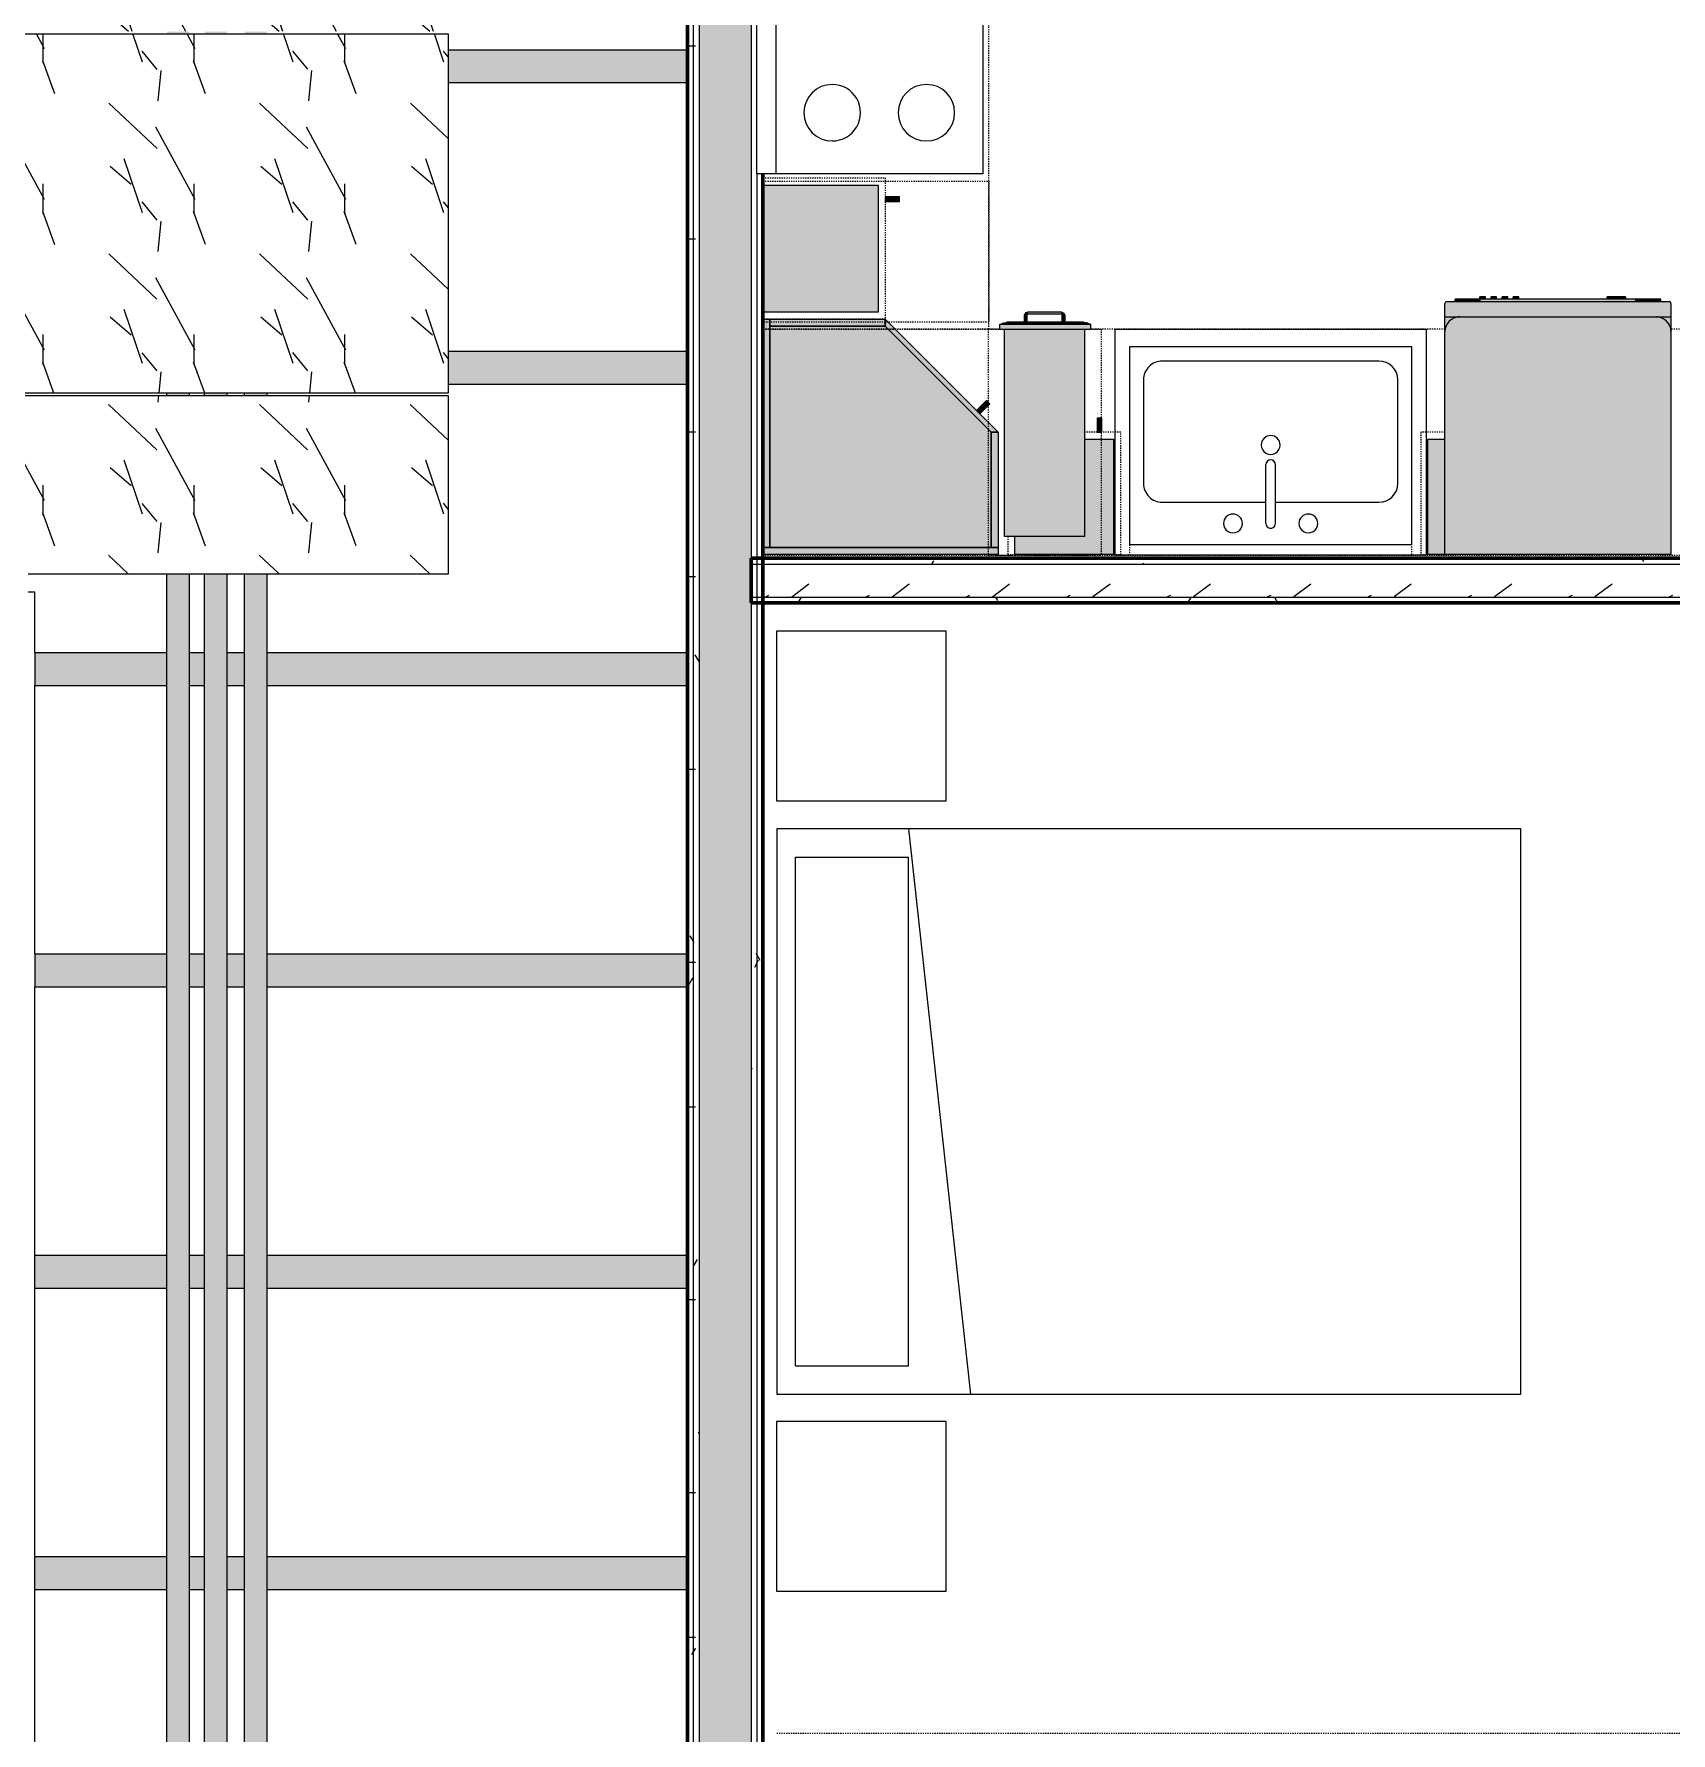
# Model space of a CAD drawing. Header units: inches. Extents: x -4169 to -1846, y 9706 to 12377.
# Drawn here: x -3479.3 to -3305.5, y 10526.8 to 10707.2 of the extents above; entities that cross this region are included whole.
import ezdxf

# ---------------------------------------------------------------- set-up
doc = ezdxf.new("R2010")
doc.units = ezdxf.units.IN
doc.header["$MEASUREMENT"] = 0
doc.linetypes.add('Dash', pattern=[0.25, 0.125, -0.125])
for name, color, linetype, lineweight in [('0-1', 7, 'Continuous', 5), ('0-2', 7, 'Continuous', 18), ('A-CLNG', 13, 'Continuous', 18), ('A-CLNG-PATT-1', 35, 'Continuous', 18), ('A-FLOR-2', 7, 'Continuous', 18), ('A-WALL', 113, 'Continuous', 18), ('A-WALL-3', 50, 'Continuous', 60), ('A-WALL-4', 7, 'Continuous', 18), ('A-WALL-PATT-1', 250, 'Continuous', 9), ('A-WALL-PATT-2', 253, 'Continuous', 9), ('A-WALL-PATT-4', 111, 'Continuous', 9), ('I-FURN-1', 250, 'Continuous', 9), ('I-FURN-HDLN-1', 250, 'Dash', 9), ('I-WALL-3', 2, 'Continuous', 60), ('P-PIPE', 3, 'Continuous', 9), ('P-PIPE-1', 3, 'Continuous', 5), ('P-SANR-FIXT-2', 250, 'Continuous', 9), ('Q-CASE', 31, 'Continuous', 9), ('Q-CASE-1', 9, 'Continuous', 9), ('Q-CASE-3', 250, 'Continuous', 9), ('Q-CASE-4', 250, 'Dash', 9), ('Q-CASE-HDLN-1', 250, 'Dash', 9), ('Q-CASE-HDLN-2', 31, 'Continuous', 9), ('Q-SPCQ-1', 250, 'Continuous', 9), ('Q-SPCQ-2', 55, 'Continuous', 9), ('S-BEAM', 12, 'Continuous', 9)]:
    doc.layers.add(name, color=color, linetype=linetype, lineweight=lineweight)
pattern_1 = [(0, (0, 0), (20.48, 5.12), [0.845, -14.515, 0.845, -14.515, -81.92]), (0, (0, 0), (20.48, 5.12), [-30.72, 0.845, -29.875, 0.845, -14.515, -35.84]), (0, (0, 0), (20.48, 5.12), [-76.8, 0.845, -9.395, 0.845, -24.755]), (120, (7.68, 2.56), (-14.67405, 15.1762003), [0.845, -14.515, 0.845, -14.515, -81.92]), (120, (7.68, 2.56), (-14.67405, 15.1762003), [-30.72, 0.845, -29.875, 0.845, -14.515, -35.84]), (120, (7.68, 2.56), (-14.67405, 15.1762003), [-76.8, 0.845, -9.395, 0.845, -24.755]), (240, (10.24, 12.8), (-5.80595, -20.2962003), [0.845, -14.515, 0.845, -14.515, -81.92]), (240, (10.24, 12.8), (-5.80595, -20.2962003), [-30.72, 0.845, -29.875, 0.845, -14.515, -35.84]), (240, (10.24, 12.8), (-5.80595, -20.2962003), [-76.8, 0.845, -9.395, 0.845, -24.755])]

# ---------------------------------------------------------------- blocks, each defined once
blk = doc.blocks.new('Range - 24_ x 30_-2322588-ENLARGED RCP - 2ND FLOOR PLAN')
at = {"layer": 'Q-SPCQ-1'}
for p, q in [((0, 0), (30, 0)), ((0, -24), (0, 0)), ((30, 0), (30, -24)), ((0, -22), (30, -22)), ((30, -24), (0, -24))]:
    blk.add_line(p, q, dxfattribs=at)
for centre, radius, start, end in [((6.5, -6), 3.5, 360, 180), ((23.5, -6), 3, 0, 180), ((6.5, -6), 3.5, 180, 0), ((23.5, -6), 3, 180, 0), ((6.5, -16), 4.5, 0, 180), ((23.5, -16), 3, 360, 180), ((6.5, -16), 4.5, 180, 0), ((23.5, -16), 3, 180, 0)]:
    blk.add_arc(centre, radius, start, end, dxfattribs=at)
blk = doc.blocks.new('OD_CW_Countertop - OD_CW_Countertop-2380623-ENLARGED RCP - 2ND FLOOR PLAN')
at = {"layer": 'Q-CASE-HDLN-1'}
for p, q in [((113.84, 24), (0.74, 24)), ((0.74, 24), (0.74, 22)), ((0.74, 0), (17.41, 0)), ((41.41, 0), (79.03, 0)), ((88.66, 0), (113.84, 0))]:
    blk.add_line(p, q, dxfattribs=at)
blk = doc.blocks.new('Sink Kitchen-Single - 30_ x 21_-366345-ENLARGED RCP - 2ND FLOOR PLAN')
at = {"layer": 'P-SANR-FIXT-2'}
for p, q in [((15.62, 10.59), (-14.38, 10.59)), ((-14.38, 10.59), (-14.38, -10.41)), ((15.62, -10.41), (15.62, 10.59)), ((0.12, 8.34), (0.12, 2.09)), ((1.12, 8.34), (1.12, 2.09)), ((0.12, 6.09), (-10.88, 6.09)), ((12.12, 6.09), (1.12, 6.09)), ((-12.88, 4.09), (-12.88, -6.91)), ((14.12, -6.91), (14.12, 4.09)), ((-10.88, -8.91), (12.12, -8.91)), ((-14.38, -10.41), (15.62, -10.41))]:
    blk.add_line(p, q, dxfattribs=at)
for centre, radius, start, end in [((-3.38, 8.34), 1, 360, 180), ((4.62, 8.34), 1, 360, 180), ((-3.38, 8.34), 1, 180, 0), ((0.62, 8.34), 0.5, 360, 180), ((4.62, 8.34), 1, 180, 360), ((-10.88, 4.09), 2, 90, 180), ((12.12, 4.09), 2, 360, 90), ((0.62, 2.09), 0.5, 180, 0), ((0.62, 0), 1, 360, 180), ((0.62, 0), 1, 180, 0), ((-10.88, -6.91), 2, 180, 270), ((12.12, -6.91), 2, 270, 0)]:
    blk.add_arc(centre, radius, start, end, dxfattribs=at)
blk = doc.blocks.new('Dishwasher_15404 - 34_ counter-547918-ENLARGED RCP - 2ND FLOOR PLAN')
at = {"layer": 'Q-SPCQ-2'}
for points in [[(0, 0), (23.68, 0), (24.08, 0.05), (24.46, 0.21), (24.83, 0.52), (25.04, 0.79), (25.2, 1.17), (25.25, 1.57), (25.25, 22.43), (25.17, 22.9), (24.98, 23.29), (24.74, 23.58), (24.46, 23.79), (24.08, 23.95), (23.68, 24), (0, 24), (0, 6.54)], [(25.25, 0), (26.73, 0.01), (26.82, 0.06), (26.87, 0.2), (26.85, 23.86), (26.82, 23.94), (26.68, 24), (25.25, 24), (25.25, 0.42)], [(27.12, 21.39), (27.12, 22.91), (26.87, 22.91), (26.87, 21.39)], [(26.87, 20.19), (27.12, 20.19), (27.12, 21.39), (26.87, 21.39), (26.87, 20.22)], [(27.12, 3.81), (27.12, 20.19), (26.87, 20.19), (26.87, 3.81)], [(27.12, 19.69), (27.37, 19.69), (27.37, 20.28), (27.12, 20.28), (27.12, 20.19)], [(27.37, 18.51), (27.37, 19.1), (27.12, 19.1), (27.12, 18.51)], [(27.37, 17.33), (27.37, 17.92), (27.12, 17.92), (27.12, 17.33)], [(27.37, 16.15), (27.37, 16.74), (27.12, 16.74), (27.12, 16.15)], [(27.37, 5.81), (27.37, 6.79), (27.12, 6.79), (27.12, 5.81)], [(27.37, 4.82), (27.37, 5.81), (27.12, 5.81), (27.12, 4.82)], [(26.87, 2.61), (27.12, 2.61), (27.12, 3.81), (26.87, 3.81), (26.87, 2.63)], [(27.12, 1.09), (27.12, 2.61), (26.87, 2.61), (26.87, 1.09)]]:
    blk.add_hatch(color=256, dxfattribs=at).paths.add_polyline_path(points, flags=0)
h = blk.add_hatch(color=256, dxfattribs=at)
h.paths.add_polyline_path([(24.74, 0), (25.25, 0), (25.25, 1.57), (25.2, 1.17), (24.96, 0.67), (24.74, 0.42), (24.46, 0.21), (24.08, 0.05), (23.68, 0), (24.57, 0)], flags=0)
h.paths.add_polyline_path([(25.25, 22.43), (25.25, 24), (23.68, 24), (24.08, 23.95), (24.46, 23.79), (24.83, 23.48), (25.04, 23.21), (25.22, 22.75)], flags=0)
h = blk.add_hatch(color=256, dxfattribs=at)
h.paths.add_polyline_path([(25.07, 0.85), (25.12, 0.95), (25.08, 0.9)], flags=0)
h.paths.add_polyline_path([(25.2, 1.2), (25.22, 1.25), (25.2, 1.23)], flags=0)
h.paths.add_polyline_path([(25, 23.26), (24.96, 23.33), (24.98, 23.29)], flags=0)
at = {"layer": 'Q-SPCQ-1'}
for p, q in [((0, 24), (23.68, 24)), ((0, 0), (0, 24)), ((23.68, 24), (25.25, 24)), ((25.25, 24), (26.68, 24)), ((25.25, 24), (25.25, 22.43)), ((26.87, 23.8), (26.87, 0.2)), ((25.25, 22.43), (25.25, 1.57)), ((26.87, 22.91), (27.12, 22.91)), ((27.12, 21.39), (27.12, 22.91)), ((27.12, 20.19), (27.12, 21.39)), ((27.12, 20.28), (27.37, 20.28)), ((27.12, 3.81), (27.12, 20.19)), ((27.37, 19.69), (27.37, 20.28)), ((27.12, 19.69), (27.37, 19.69)), ((27.12, 19.1), (27.37, 19.1)), ((27.12, 18.51), (27.37, 18.51)), ((27.37, 18.51), (27.37, 19.1)), ((27.12, 17.92), (27.37, 17.92)), ((27.12, 17.33), (27.37, 17.33)), ((27.12, 16.74), (27.37, 16.74)), ((27.37, 17.33), (27.37, 17.92)), ((27.37, 16.15), (27.37, 16.74)), ((27.12, 16.15), (27.37, 16.15)), ((27.12, 6.79), (27.37, 6.79)), ((27.37, 5.81), (27.37, 6.79)), ((27.37, 4.82), (27.37, 5.81)), ((27.37, 4.82), (27.12, 4.82)), ((27.12, 2.61), (27.12, 3.81)), ((27.12, 1.09), (27.12, 2.61)), ((23.68, 0), (0, 0)), ((25.25, 1.57), (25.25, 0)), ((26.87, 1.09), (27.12, 1.09)), ((25.25, 0), (23.68, 0)), ((26.68, 0), (25.25, 0))]:
    blk.add_line(p, q, dxfattribs=at)
for centre, radius, start, end in [((23.68, 22.43), 1.57, 360, 90), ((23.68, 22.43), 1.57, 32.077, 42.3359), ((26.68, 23.8), 0.197, 360, 90), ((23.68, 22.43), 1.57, 17.8182, 27.5266), ((23.68, 22.43), 1.57, 360, 13.6425), ((23.68, 1.57), 1.57, 270, 360), ((23.68, 1.57), 1.57, 317.6641, 327.923), ((23.68, 1.57), 1.57, 332.4734, 342.1818), ((23.68, 1.57), 1.57, 346.3575, 360), ((26.68, 0.2), 0.197, 270, 360), ((26.68, 0.2), 0.197, 285, 345)]:
    blk.add_arc(centre, radius, start, end, dxfattribs=at)
blk = doc.blocks.new('OD_CW_Countertop - OD_CW_Countertop-2380624-ENLARGED RCP - 2ND FLOOR PLAN')
at = {"layer": 'Q-CASE-HDLN-1'}
for p, q in [((0.74, 24), (0.74, 0)), ((0.74, 0), (130.71, 0))]:
    blk.add_line(p, q, dxfattribs=at)
blk = doc.blocks.new('Bed-Standard - Queen 60_ x 79_-1242961-ENLARGED RCP - 2ND FLOOR PLAN')
at = {"layer": 'I-FURN-1'}
for p, q in [((40.69, 37.7), (-19.31, 37.7)), ((-19.31, 37.7), (-19.31, -41.3)), ((40.69, -41.3), (40.69, 37.7)), ((-16.31, 35.7), (-16.31, 23.7)), ((-16.31, 35.7), (37.69, 35.7)), ((37.69, 35.7), (37.69, 23.7)), ((40.69, 23.7), (-19.31, 17.13)), ((-16.31, 23.7), (37.69, 23.7)), ((-19.31, -41.3), (40.69, -41.3))]:
    blk.add_line(p, q, dxfattribs=at)
at = {"layer": 'I-FURN-HDLN-1'}
for p, q in [((-55.31, 37.7), (-55.31, -77.3)), ((64.69, -77.3), (64.69, 37.7)), ((-55.31, -77.3), (64.69, -77.3))]:
    blk.add_line(p, q, dxfattribs=at)
blk = doc.blocks.new('Table-Night Stand - 18_ x 18_ x 24_-1352623-ENLARGED RCP - 2ND FLOOR PLAN')
at = {"layer": 'I-FURN-1'}
for p, q in [((18.15, 18), (0.15, 18)), ((0.15, 18), (0.15, 0)), ((18.15, 0), (18.15, 18)), ((0.15, 0), (18.15, 0))]:
    blk.add_line(p, q, dxfattribs=at)
blk = doc.blocks.new('Base Cabinet-Single Door - 15_-2378245-ENLARGED RCP - 2ND FLOOR PLAN')
at = {"layer": 'Q-CASE-4'}
for p, q in [((-6.76, -24), (-6.76, 0)), ((-6.76, 0), (8.24, 0)), ((8.24, 0), (8.24, -24)), ((8.24, -24), (-6.76, -24))]:
    blk.add_line(p, q, dxfattribs=at)
blk = doc.blocks.new('Base_Unit_4_drawer_12137 - 12_-V43-ENLARGED RCP - 2ND FLOOR PLAN')
at = {"layer": 'Q-CASE'}
for points in [[(-3.51, -24), (4.99, -24), (4.99, -2), (-3.51, -2), (-3.51, -23.59)], [(4.99, -24.54), (5.49, -24.54), (5.49, -24), (-4.14, -24), (-4.14, -24.54), (3.05, -24.54)], [(4.99, -24.59), (5.27, -24.59), (5.35, -24.54), (-4.03, -24.56), (-3.92, -24.59), (3.05, -24.59)], [(-3.66, -24.67), (5.11, -24.67), (5.27, -24.59), (-3.92, -24.59), (-3.76, -24.67)], [(4.74, -24.75), (4.92, -24.68), (4.74, -24.67), (-3.51, -24.69), (-3.31, -24.75), (3.05, -24.75)], [(-1.26, -25.5), (-1.14, -25.5), (-1.17, -24.75), (-1.38, -24.75), (-1.37, -25.5), (-1.29, -25.5)], [(2.7, -25.5), (2.86, -25.5), (2.85, -24.75), (2.62, -24.75), (2.63, -25.5), (2.68, -25.5)], [(-1.01, -25.84), (-1.03, -25.64), (-1.2, -25.5), (-1.35, -25.5), (-1.31, -25.69), (-1.28, -25.77), (-1.12, -25.83)], [(-1.01, -25.87), (2.49, -25.86), (2.49, -25.62), (-1.01, -25.64), (-1.01, -25.87)], [(2.49, -25.84), (2.64, -25.81), (2.76, -25.75), (2.82, -25.61), (2.8, -25.5), (2.65, -25.5), (2.49, -25.69), (2.49, -25.81)], [(2.49, -25.64), (2.6, -25.55), (2.62, -25.51), (2.5, -25.63)]]:
    blk.add_hatch(color=256, dxfattribs=at).paths.add_polyline_path(points, flags=0)
at = {"layer": 'Q-CASE-HDLN-1'}
for p, q in [((6.74, 0), (-5.26, 0)), ((-5.26, -24), (-5.26, 0)), ((6.74, -24), (6.74, 0)), ((6.74, -24), (-5.26, -24))]:
    blk.add_line(p, q, dxfattribs=at)
at = {"layer": 'Q-CASE-HDLN-2'}
for p, q in [((-3.51, -24), (-3.51, -2)), ((-3.51, -2), (4.99, -2)), ((4.99, -2), (4.99, -24)), ((5.49, -24), (-4.14, -24)), ((-4.14, -24.54), (-4.14, -24)), ((5.49, -24.54), (-4.14, -24.54)), ((-3.92, -24.59), (5.27, -24.59)), ((5.04, -24.67), (-3.69, -24.67)), ((-3.39, -24.75), (4.74, -24.75)), ((-1.39, -25.5), (-1.39, -24.75)), ((-1.39, -25.5), (-1.39, -24.75)), ((-1.39, -25.5), (-1.39, -24.75)), ((-1.39, -25.5), (-1.39, -24.75)), ((-1.14, -24.75), (-1.14, -25.5)), ((-1.14, -24.75), (-1.14, -25.5)), ((-1.14, -24.75), (-1.14, -25.5)), ((-1.14, -24.75), (-1.14, -25.5)), ((2.61, -25.5), (2.61, -24.75)), ((2.61, -25.5), (2.61, -24.75)), ((2.61, -25.5), (2.61, -24.75)), ((2.61, -25.5), (2.61, -24.75)), ((2.86, -24.75), (2.86, -25.5)), ((2.86, -24.75), (2.86, -25.5)), ((2.86, -24.75), (2.86, -25.5)), ((2.86, -24.75), (2.86, -25.5)), ((5.49, -24), (5.49, -24.54)), ((-1.31, -25.72), (-1.39, -25.5)), ((-1.31, -25.72), (-1.39, -25.5)), ((-1.31, -25.72), (-1.39, -25.5)), ((-1.14, -25.5), (-1.12, -25.54)), ((-1.14, -25.5), (-1.12, -25.54)), ((-1.14, -25.5), (-1.12, -25.54)), ((-1.01, -25.87), (-1.1, -25.83)), ((-1.01, -25.87), (-1.1, -25.83)), ((-1.01, -25.87), (-1.1, -25.83)), ((-1.01, -25.62), (2.49, -25.62)), ((2.49, -25.87), (-1.01, -25.87)), ((2.49, -25.62), (2.52, -25.6)), ((2.49, -25.62), (2.52, -25.6)), ((2.49, -25.62), (2.52, -25.6)), ((2.71, -25.8), (2.49, -25.87)), ((2.71, -25.8), (2.49, -25.87)), ((2.71, -25.8), (2.49, -25.87)), ((2.86, -25.5), (2.82, -25.59)), ((2.86, -25.5), (2.82, -25.59)), ((2.86, -25.5), (2.82, -25.59))]:
    blk.add_line(p, q, dxfattribs=at)
at = {"layer": 'Q-CASE-HDLN-2', "flags": 128}
for points in [[(-1.01, -25.87), (-1.31, -25.72), (-1.39, -25.5)], [(-1.14, -25.5), (-1.08, -25.61), (-1.01, -25.62)], [(2.86, -25.5), (2.71, -25.8), (2.49, -25.87)], [(2.49, -25.62), (2.59, -25.57), (2.61, -25.5)]]:
    blk.add_lwpolyline(points, dxfattribs=at)
at = {"layer": 'Q-CASE-HDLN-2'}
for points in [[(-4.14, -24.54), (-4.1, -24.54), (-4.03, -24.55), (-3.95, -24.58), (-3.92, -24.59)], [(-3.92, -24.59), (-3.9, -24.61), (-3.84, -24.64), (-3.76, -24.67), (-3.69, -24.67), (-3.66, -24.67)], [(-3.66, -24.67), (-3.69, -24.67), (-3.73, -24.67), (-3.76, -24.67)], [(-3.76, -24.67), (-3.73, -24.67), (-3.69, -24.67), (-3.66, -24.67)], [(-3.66, -24.67), (-3.69, -24.67), (-3.73, -24.67), (-3.76, -24.67)], [(-3.76, -24.67), (-3.73, -24.67), (-3.69, -24.67), (-3.66, -24.67)], [(-3.66, -24.67), (-3.69, -24.67), (-3.73, -24.67), (-3.76, -24.67)], [(-3.57, -24.68), (-3.53, -24.68), (-3.47, -24.7), (-3.41, -24.73), (-3.39, -24.75)], [(4.92, -24.68), (4.88, -24.68), (4.82, -24.7), (4.76, -24.73), (4.74, -24.75)], [(5.27, -24.59), (5.25, -24.61), (5.19, -24.64), (5.11, -24.67), (5.05, -24.67), (5.01, -24.67)], [(5.11, -24.67), (5.08, -24.67), (5.04, -24.67), (5.01, -24.67)], [(5.11, -24.67), (5.08, -24.67), (5.05, -24.67), (5.01, -24.67)], [(5.11, -24.67), (5.08, -24.67), (5.04, -24.67), (5.01, -24.67)], [(5.11, -24.67), (5.08, -24.67), (5.05, -24.67), (5.01, -24.67)], [(5.11, -24.67), (5.08, -24.67), (5.04, -24.67), (5.01, -24.67)], [(5.49, -24.54), (5.45, -24.54), (5.38, -24.55), (5.31, -24.58), (5.27, -24.59)]]:
    blk.add_open_spline(points, degree=3, dxfattribs=at)
blk = doc.blocks.new('Vanity Cabinet-Double Door - 33_-2164608-ENLARGED RCP - 2ND FLOOR PLAN')
at = {"layer": 'Q-CASE-3'}
for p, q in [((-15.76, -24), (-15.76, 0)), ((-15.76, 0), (17.24, 0)), ((17.24, 0), (17.24, -24)), ((17.24, -24), (-15.76, -24))]:
    blk.add_line(p, q, dxfattribs=at)
blk = doc.blocks.new('308 - 308-2379196-ENLARGED RCP - 2ND FLOOR PLAN')
at = {"layer": 'Q-CASE'}
blk.add_hatch(color=256, dxfattribs=at).paths.add_polyline_path([(0, -25.19), (0, -24.44), (-11.25, -13.19), (-12, -13.19), (-0.75, -24.44)], flags=0)
at = {"layer": 'Q-CASE-1'}
for points in [[(12.25, -0.94), (13, -0.94), (13, -0.19), (-12, -0.19), (-12, -0.94), (0, -0.94)], [(-11.25, -13.19), (-11.25, -0.94), (-12, -0.94), (-12, -13.19)], [(12.25, -24.44), (12.25, -0.94), (-11.25, -0.94), (-11.25, -13.19), (0, -24.44)], [(13, -25.19), (13, -0.94), (12.25, -0.94), (12.25, -25.19)], [(-10.76, -16.55), (-9.7, -15.49), (-10.05, -15.14), (-11.11, -16.2)], [(12.25, -25.19), (12.25, -24.44), (0, -24.44), (0, -25.19), (0.75, -25.19)]]:
    blk.add_hatch(color=256, dxfattribs=at).paths.add_polyline_path(points, flags=0)
at = {"layer": 'Q-CASE'}
for p, q in [((0, -25.19), (-12, -13.19)), ((-12, -13.19), (-11.25, -13.19)), ((-11.25, -13.19), (0, -24.44)), ((0, -24.44), (0, -25.19))]:
    blk.add_line(p, q, dxfattribs=at)
at = {"layer": 'Q-CASE-3'}
for p, q in [((-12, -0.94), (-12, -0.19)), ((-12, -0.19), (13, -0.19)), ((-12, -13.19), (-12, -0.94)), ((-12, -0.94), (-11.25, -0.94)), ((13, -0.94), (-12, -0.94)), ((-11.25, -13.19), (-11.25, -0.94)), ((-11.25, -0.94), (12.25, -0.94)), ((-11.25, -0.94), (-11.25, -13.19)), ((12.25, -0.94), (12.25, -24.44)), ((12.25, -25.19), (12.25, -0.94)), ((12.25, -0.94), (13, -0.94)), ((-11.25, -13.19), (-12, -13.19)), ((0, -24.44), (-11.25, -13.19)), ((-10.05, -15.14), (-11.11, -16.2)), ((-11.11, -16.2), (-10.76, -16.55)), ((-10.76, -16.55), (-9.7, -15.49)), ((12.25, -24.44), (0, -24.44)), ((0, -25.19), (0, -24.44)), ((0, -24.44), (12.25, -24.44)), ((12.25, -25.19), (0, -25.19)), ((12.25, -24.44), (12.25, -25.19)), ((13, -25.19), (12.25, -25.19))]:
    blk.add_line(p, q, dxfattribs=at)
blk = doc.blocks.new('300 Series Wall Hung Cabinet_302 - 18_ X 30_-2351528-ENLARGED RCP - 2ND FLOOR PLAN')
at = {"layer": 'Q-CASE-4'}
for p, q in [((15, -0.1875), (-15, -0.1875)), ((-15, -0.1875), (-15, -1.25)), ((15, -1.25), (15, -0.1875))]:
    blk.add_line(p, q, dxfattribs=at)
blk = doc.blocks.new('300 Series Wall Hung Cabinet_301 - 21_-V45-ENLARGED RCP - 2ND FLOOR PLAN')
at = {"layer": 'Q-CASE-1'}
blk.add_hatch(color=256, dxfattribs=at).paths.add_polyline_path([(7.92, -12.44), (9.75, -12.44), (9.75, -0.19), (7.92, -0.19), (7.92, -11.15)], flags=0)
at = {"layer": 'Q-CASE-3'}
for p, q in [((7.92, -0.19), (9.75, -0.19)), ((9.75, -0.19), (9.75, -12.44)), ((9.75, -12.44), (7.92, -12.44))]:
    blk.add_line(p, q, dxfattribs=at)
at = {"layer": 'Q-CASE-4'}
for p, q in [((10.5, -0.19), (7.92, -0.19)), ((10.5, -13.19), (10.5, -0.19)), ((7.92, -13.19), (10.5, -13.19))]:
    blk.add_line(p, q, dxfattribs=at)
blk = doc.blocks.new('300 Series Wall Hung Cabinet_301 - 12_-V47-ENLARGED RCP - 2ND FLOOR PLAN')
at = {"layer": 'Q-CASE-1'}
for points in [[(-4.05, -12.44), (-2.18, -12.44), (-2.18, -2.12), (5.25, -2.12), (5.25, -0.19), (-5.25, -0.19), (-5.25, -12.44)], [(-3.51, -14.69), (-3.51, -13.19), (-4, -13.19), (-4, -14.69)]]:
    blk.add_hatch(color=256, dxfattribs=at).paths.add_polyline_path(points, flags=0)
at = {"layer": 'Q-CASE-3'}
for p, q in [((-5.25, -12.44), (-5.25, -0.19)), ((-5.25, -0.19), (5.25, -0.19)), ((5.25, -0.19), (5.25, -2.12)), ((-2.18, -12.44), (-5.25, -12.44)), ((-3.51, -13.19), (-4, -13.19)), ((-4, -13.19), (-4, -14.69)), ((-3.51, -14.69), (-3.51, -13.19)), ((-4, -14.69), (-3.51, -14.69))]:
    blk.add_line(p, q, dxfattribs=at)
at = {"layer": 'Q-CASE-4'}
for p, q in [((6, -0.19), (-6, -0.19)), ((-6, -0.19), (-6, -13.19)), ((6, -2.12), (6, -0.19)), ((-6, -13.19), (-2.18, -13.19))]:
    blk.add_line(p, q, dxfattribs=at)
blk = doc.blocks.new('300 Series Wall Hung Cabinet_301 - 15_-2215564-ENLARGED RCP - 2ND FLOOR PLAN')
at = {"layer": 'Q-CASE-1'}
for points in [[(-5.01, 13.19), (-5.01, 14.69), (-5.5, 14.69), (-5.5, 13.19)], [(6.75, 0.19), (6.75, 12.44), (-6.75, 12.44), (-6.75, 0.19)]]:
    blk.add_hatch(color=256, dxfattribs=at).paths.add_polyline_path(points, flags=0)
at = {"layer": 'Q-CASE-3'}
for p, q in [((-5.01, 14.69), (-5.5, 14.69)), ((-5.5, 14.69), (-5.5, 13.19)), ((-5.01, 13.19), (-5.01, 14.69)), ((-5.5, 13.19), (-5.01, 13.19)), ((-6.75, 0.19), (-6.75, 12.44)), ((-6.75, 12.44), (6.75, 12.44)), ((6.75, 12.44), (6.75, 0.19))]:
    blk.add_line(p, q, dxfattribs=at)
at = {"layer": 'Q-CASE-4'}
for p, q in [((-7.5, 0.19), (-7.5, 13.19)), ((-7.5, 13.19), (7.5, 13.19)), ((7.5, 13.19), (7.5, 0.19))]:
    blk.add_line(p, q, dxfattribs=at)
blk = doc.blocks.new('CTR - 1st Phase - Unit Layouts_rvt-1-ENLARGED RCP - 2ND FLOOR PLAN')
at = {"layer": 'A-WALL-PATT-1'}
h = blk.add_hatch(dxfattribs=at)
h.set_pattern_fill('FP_1', color=256, style=0, pattern_type=2)
h.set_pattern_definition(pattern_1)
h.paths.add_polyline_path([(-3305.5, 10650.92), (-3253.07, 10650.92), (-3253.07, 10651.54), (-3401.92, 10651.54), (-3401.92, 10650.92), (-3310.32, 10650.92)], flags=0)
h = blk.add_hatch(dxfattribs=at)
h.set_pattern_fill('FP_1', color=256, style=0, pattern_type=2)
h.set_pattern_definition(pattern_1)
h.paths.add_polyline_path([(-3261.59, 10646.79), (-3253.07, 10646.79), (-3253.07, 10647.42), (-3277.72, 10647.42), (-3277.72, 10646.79), (-3277.1, 10646.79)], flags=0)
h.paths.add_polyline_path([(-3400.45, 10646.79), (-3281.22, 10646.79), (-3281.22, 10647.42), (-3401.92, 10647.41), (-3401.92, 10646.79)], flags=0)
at = {"layer": 'A-WALL-PATT-2'}
h = blk.add_hatch(dxfattribs=at)
h.set_pattern_fill('FP_2', color=256, style=0, pattern_type=2)
h.set_pattern_definition([(216.87, (4.265, 10.662), (31.9871619, 21.32545714), [5.331, -47.981]), (206.565, (10.662, 7.464), (-10.662476, -10.6620098), [11.921, -11.921]), (198.435, (10.662, 2.132), (-21.3244936, -10.6625869), [6.744, -26.974])])
h.paths.add_polyline_path([(-3403.17, 10647.42), (-3252.45, 10647.43), (-3252.45, 10650.92), (-3403.17, 10650.92)], flags=0)
at = {"layer": 'A-WALL-3'}
for p, q in [((-3403.17, 10646.79), (-3403.17, 10651.54)), ((-3403.17, 10651.54), (-3253.07, 10651.54)), ((-3281.85, 10646.79), (-3403.17, 10646.79))]:
    blk.add_line(p, q, dxfattribs=at)
at = {"layer": 'A-WALL-4'}
for p, q in [((-3403.17, 10650.92), (-3253.07, 10650.92)), ((-3403.17, 10647.42), (-3281.22, 10647.42))]:
    blk.add_line(p, q, dxfattribs=at)
at = {"layer": '0-2'}
for name, p, rotation in [('OD_CW_Countertop - OD_CW_Countertop-2380624-ENLARGED RCP - 2ND FLOOR PLAN', (-3377.92, 10675.12), 90.00000000000529), ('Range - 24_ x 30_-2322588-ENLARGED RCP - 2ND FLOOR PLAN', (-3378.55, 10722.35), 269.9999999999903), ('300 Series Wall Hung Cabinet_301 - 15_-2215564-ENLARGED RCP - 2ND FLOOR PLAN', (-3402.11, 10684.42), 269.9999999999621), ('Base Cabinet-Single Door - 15_-2378245-ENLARGED RCP - 2ND FLOOR PLAN', (-3401.92, 10683.35), 89.99999999991624), ('Dishwasher_15404 - 34_ counter-547918-ENLARGED RCP - 2ND FLOOR PLAN', (-3305.5, 10651.92), 90.00000000000269), ('Base_Unit_4_drawer_12137 - 12_-V43-ENLARGED RCP - 2ND FLOOR PLAN', (-3371.26, 10651.85), 180), ('308 - 308-2379196-ENLARGED RCP - 2ND FLOOR PLAN', (-3388.92, 10651.73), 180), ('OD_CW_Countertop - OD_CW_Countertop-2380623-ENLARGED RCP - 2ND FLOOR PLAN', (-3288.09, 10675.85), 180), ('Vanity Cabinet-Double Door - 33_-2164608-ENLARGED RCP - 2ND FLOOR PLAN', (-3347.26, 10651.85), 180), ('Sink Kitchen-Single - 30_ x 21_-366345-ENLARGED RCP - 2ND FLOOR PLAN', (-3347.38, 10663.57), 180), ('300 Series Wall Hung Cabinet_301 - 12_-V47-ENLARGED RCP - 2ND FLOOR PLAN', (-3369.92, 10651.73), 180), ('300 Series Wall Hung Cabinet_301 - 21_-V45-ENLARGED RCP - 2ND FLOOR PLAN', (-3321.57, 10651.73), 180), ('300 Series Wall Hung Cabinet_302 - 18_ X 30_-2351528-ENLARGED RCP - 2ND FLOOR PLAN', (-3348, 10651.73), 180), ('Bed-Standard - Queen 60_ x 79_-1242961-ENLARGED RCP - 2ND FLOOR PLAN', (-3362.74, 10582.1), 89.99999999998352), ('Table-Night Stand - 18_ x 18_ x 24_-1352623-ENLARGED RCP - 2ND FLOOR PLAN', (-3382.45, 10625.64), 89.99999999997907), ('Table-Night Stand - 18_ x 18_ x 24_-1352623-ENLARGED RCP - 2ND FLOOR PLAN', (-3382.45, 10541.71), 89.99999999998352)]:
    blk.add_blockref(name, p, dxfattribs=dict(at, rotation=rotation))
blk = doc.blocks.new('CTR - 1st Phase - Shell_rvt-1-ENLARGED RCP - 2ND FLOOR PLAN')
at = {"layer": 'A-FLOR-2'}
for p, q in [((-3479.22, 10647.94), (-3479.92, 10647.94)), ((-3479.22, 10641.54), (-3479.22, 10647.94)), ((-3479.22, 10609.54), (-3479.22, 10638.04)), ((-3479.22, 10577.54), (-3479.22, 10606.04)), ((-3479.22, 10545.54), (-3479.22, 10574.04)), ((-3479.22, 10513.54), (-3479.22, 10542.04))]:
    blk.add_line(p, q, dxfattribs=at)
blk = doc.blocks.new('Dimension Lumber - LVL - 3_5X5_5-V137-ENLARGED RCP - 2ND FLOOR PLAN')
at = {"layer": 'S-BEAM'}
blk.add_hatch(color=256, dxfattribs=at).paths.add_polyline_path([(23.51, -1.75), (44, -1.75), (44, 1.75), (18.6, 1.75), (18.6, -1.75)], flags=0)
for p, q in [((18.6, 1.75), (44, 1.75)), ((18.6, -1.75), (44, -1.75))]:
    blk.add_line(p, q, dxfattribs=at)
blk = doc.blocks.new('Dimension Lumber - LVL - 3_5X5_5-V133-ENLARGED RCP - 2ND FLOOR PLAN')
at = {"layer": 'S-BEAM'}
h = blk.add_hatch(color=256, dxfattribs=at)
h.paths.add_polyline_path([(-17.74, -1.75), (-17.74, 1.75), (-19.36, 1.75), (-19.36, -1.75)], flags=0)
h.paths.add_polyline_path([(-33.87, -1.75), (-21.74, -1.75), (-21.74, 1.75), (-35.77, 1.75), (-35.77, -1.75)], flags=0)
h.paths.add_polyline_path([(33.53, -1.75), (33.53, 1.75), (-11.12, 1.75), (-11.12, -1.75), (13.03, -1.75)], flags=0)
h.paths.add_polyline_path([(-13.5, -1.75), (-13.5, 1.75), (-15.36, 1.75), (-15.36, -1.75)], flags=0)
for p, q in [((-35.77, 1.75), (-35.77, -1.75)), ((-35.77, 1.75), (-21.74, 1.75)), ((-19.36, 1.75), (-17.74, 1.75)), ((-15.36, 1.75), (-13.5, 1.75)), ((-11.12, 1.75), (33.53, 1.75)), ((-35.77, -1.75), (-21.74, -1.75)), ((-19.36, -1.75), (-17.74, -1.75)), ((-15.36, -1.75), (-13.5, -1.75)), ((-11.12, -1.75), (33.53, -1.75))]:
    blk.add_line(p, q, dxfattribs=at)
blk = doc.blocks.new('Dimension Lumber - LVL - 3_5X5_5-V138-ENLARGED RCP - 2ND FLOOR PLAN')
at = {"layer": 'S-BEAM'}
h = blk.add_hatch(color=256, dxfattribs=at)
h.paths.add_polyline_path([(-15.36, -1.75), (-13.5, -1.75), (-13.5, 1.75), (-15.36, 1.75)], flags=0)
h.paths.add_polyline_path([(-21.74, -1.75), (-21.74, 1.75), (-35.78, 1.75), (-35.78, -1.75)], flags=0)
h.paths.add_polyline_path([(33.52, -1.75), (33.52, 1.75), (-11.12, 1.75), (-11.12, -1.75), (13.03, -1.75)], flags=0)
h.paths.add_polyline_path([(-19.36, -1.75), (-17.74, -1.75), (-17.74, 1.75), (-19.36, 1.75)], flags=0)
for p, q in [((-35.78, 1.75), (-35.78, -1.75)), ((-35.78, 1.75), (-21.74, 1.75)), ((-19.37, 1.75), (-17.74, 1.75)), ((-15.37, 1.75), (-13.5, 1.75)), ((-11.13, 1.75), (33.52, 1.75)), ((-35.78, -1.75), (-21.74, -1.75)), ((-19.37, -1.75), (-17.74, -1.75)), ((-15.37, -1.75), (-13.5, -1.75)), ((-11.13, -1.75), (33.52, -1.75))]:
    blk.add_line(p, q, dxfattribs=at)
blk = doc.blocks.new('Dimension Lumber - LVL - 3_5X5_5-V139-ENLARGED RCP - 2ND FLOOR PLAN')
at = {"layer": 'S-BEAM'}
h = blk.add_hatch(color=256, dxfattribs=at)
h.paths.add_polyline_path([(-15.36, -1.75), (-13.5, -1.75), (-13.5, 1.75), (-15.36, 1.75)], flags=0)
h.paths.add_polyline_path([(-21.74, -1.75), (-21.74, 1.75), (-35.78, 1.75), (-35.78, -1.75)], flags=0)
h.paths.add_polyline_path([(33.52, -1.75), (33.52, 1.75), (-11.12, 1.75), (-11.12, -1.75), (13.03, -1.75)], flags=0)
h.paths.add_polyline_path([(-19.36, -1.75), (-17.74, -1.75), (-17.74, 1.75), (-19.36, 1.75)], flags=0)
for p, q in [((-35.78, 1.75), (-35.78, -1.75)), ((-35.78, 1.75), (-21.74, 1.75)), ((-19.37, 1.75), (-17.74, 1.75)), ((-15.37, 1.75), (-13.5, 1.75)), ((-11.13, 1.75), (33.52, 1.75)), ((-35.78, -1.75), (-21.74, -1.75)), ((-19.37, -1.75), (-17.74, -1.75)), ((-15.37, -1.75), (-13.5, -1.75)), ((-11.13, -1.75), (33.52, -1.75))]:
    blk.add_line(p, q, dxfattribs=at)

msp = doc.modelspace()

# ---------------------------------------------------------------- hatches: boundary and pattern name
at = {"layer": 'A-CLNG-PATT-1'}
h = msp.add_hatch(dxfattribs=at)
h.set_pattern_fill('FP_53', color=256, style=0, pattern_type=2)
h.set_pattern_definition([(108.435, (4.16, 0), (-16.000521, 32.0003383), [6.072, -44.525]), (139.399, (2.24, 5.76), (-96.00016541, 79.9998798), [2.95, -144.562]), (136.848, (16, 7.68), (-240.00202852, 223.9982064), [7.018, -343.889]), (109.983, (10.88, 12.48), (-47.99971113, 127.99986808), [3.746, -183.53]), (90, (9.6, 0), (-16, 16), [3.2, -12.8]), (118.443, (9.6, 3.2), (112.0002199, -207.99937941), [8.734, -427.981]), (84.289, (5.44, 10.88), (-16.00092206, -143.99947947), [3.216, -157.582]), (129.806, (5.76, 14.08), (64.00060153, -80.0001644), [2.499, -122.465])])
h.paths.add_polyline_path([(-3479.22, 10649.86), (-3435.32, 10649.86), (-3435.32, 10668.81), (-3497.92, 10668.81), (-3497.92, 10650.19), (-3479.92, 10650.19), (-3479.92, 10649.86)], flags=0)
h.paths.add_polyline_path([(-3464.18, 10669.06), (-3435.32, 10669.06), (-3435.32, 10707.21), (-3497.92, 10707.21), (-3497.92, 10669.06), (-3471.48, 10669.06)], flags=0)
h.paths.add_polyline_path([(-3435.32, 10707.46), (-3435.32, 10726.41), (-3478.3, 10726.41), (-3478.3, 10707.46), (-3447.3, 10707.46)], flags=0)
at = {"layer": 'A-WALL-PATT-4'}
h = msp.add_hatch(dxfattribs=at)
h.set_pattern_fill('FP_1', color=256, style=0, pattern_type=2)
h.set_pattern_definition(pattern_1)
h.paths.add_polyline_path([(-3409.3, 10450.79), (-3409.3, 10843.41), (-3409.92, 10843.41), (-3409.92, 10450.79)], flags=0)
h = msp.add_hatch(dxfattribs=at)
h.set_pattern_fill('FP_1', color=256, style=0, pattern_type=2)
h.set_pattern_definition(pattern_1)
h.paths.add_polyline_path([(-3409.3, 10451.41), (-3408.67, 10451.41), (-3408.67, 10843.41), (-3409.3, 10843.41), (-3409.3, 10451.96)], flags=0)
h = msp.add_hatch(dxfattribs=at)
h.set_pattern_fill('FP_4', color=256, style=0, pattern_type=2)
h.set_pattern_definition([(161.57, (0.32, 0.32), (-2.560496185, -0.000537386), [0, -18.214, 2.022, 0]), (18.43, (-0.32, 0.32), (-2.560496185, 0.000537386), [0, -18.214, 2.022, 0]), (108.43, (0.32, 0.32), (1.27922091, -6.400876726), [6.07, -14.166]), (71.57, (-0.32, 0.32), (1.27922091, 6.400876726), [6.07, -14.166])])
h.paths.add_polyline_path([(-3408.26, 10452.04), (-3403.17, 10452.04), (-3403.17, 10843.41), (-3408.67, 10843.41), (-3408.67, 10452.04)], flags=0)
h = msp.add_hatch(dxfattribs=at)
h.set_pattern_fill('FP_1', color=256, style=0, pattern_type=2)
h.set_pattern_definition(pattern_1)
h.paths.add_polyline_path([(-3403.17, 10457.54), (-3402.55, 10457.54), (-3402.55, 10647.42), (-3403.17, 10647.42), (-3403.17, 10470.32)], flags=0)
h.paths.add_polyline_path([(-3402.55, 10650.92), (-3402.55, 10843.41), (-3403.17, 10843.41), (-3403.17, 10650.92), (-3402.86, 10650.92)], flags=0)
h = msp.add_hatch(dxfattribs=at)
h.set_pattern_fill('FP_1', color=256, style=0, pattern_type=2)
h.set_pattern_definition(pattern_1)
h.paths.add_polyline_path([(-3402.55, 10458.16), (-3401.92, 10458.16), (-3401.92, 10647.42), (-3402.55, 10647.42), (-3402.55, 10470.32)], flags=0)
h.paths.add_polyline_path([(-3402.24, 10650.92), (-3401.92, 10650.92), (-3401.92, 10692.35), (-3402.55, 10692.35), (-3402.55, 10650.92)], flags=0)
h.paths.add_polyline_path([(-3401.92, 10722.35), (-3401.92, 10843.41), (-3402.55, 10843.41), (-3402.55, 10722.35), (-3402.35, 10722.35)], flags=0)
at = {"layer": 'P-PIPE-1'}
h = msp.add_hatch(color=256, dxfattribs=at)
h.paths.add_polyline_path([(-3465.19, 10411.12), (-3464, 10411.12), (-3464, 10649.86), (-3465.19, 10649.86), (-3465.19, 10414.04)], flags=0)
h.paths.add_polyline_path([(-3465.03, 10668.81), (-3464, 10668.81), (-3464, 10669.06), (-3465.19, 10669.06), (-3465.19, 10668.81), (-3465.05, 10668.81)], flags=0)
h.paths.add_polyline_path([(-3464, 10707.21), (-3464, 10707.46), (-3465.19, 10707.46), (-3465.19, 10707.21), (-3464.07, 10707.21)], flags=0)
h.paths.add_polyline_path([(-3464.84, 10726.41), (-3464, 10726.41), (-3464, 10949.97), (-3465.19, 10949.97), (-3465.19, 10726.41), (-3464.89, 10726.41)], flags=0)
h.paths.add_polyline_path([(-3465.03, 10968.92), (-3464, 10968.92), (-3464, 10969.17), (-3465.19, 10969.17), (-3465.16, 10968.92), (-3465.08, 10968.92)], flags=0)
h.paths.add_polyline_path([(-3464.31, 11007.32), (-3464, 11007.32), (-3464, 11007.57), (-3465.19, 11007.57), (-3465.17, 11007.32), (-3464.44, 11007.32)], flags=0)
h.paths.add_polyline_path([(-3464.84, 11026.52), (-3464, 11026.52), (-3464, 11687.66), (-3465.19, 11687.66), (-3465.17, 11026.52), (-3464.93, 11026.52)], flags=0)
h.paths.add_polyline_path([(-3465.03, 11706.61), (-3464, 11706.61), (-3464, 11706.86), (-3465.19, 11706.86), (-3465.19, 11706.61), (-3465.15, 11706.61)], flags=0)
h = msp.add_hatch(color=256, dxfattribs=at)
h.paths.add_polyline_path([(-3462.81, 10411.12), (-3462.81, 10411.12), (-3462.82, 10649.86), (-3464, 10649.86), (-3464, 10411.12), (-3462.85, 10411.12)], flags=0)
h.paths.add_polyline_path([(-3463.76, 10668.81), (-3462.81, 10668.81), (-3462.82, 10669.06), (-3464, 10669.06), (-3464, 10668.81)], flags=0)
h.paths.add_polyline_path([(-3463.16, 10707.21), (-3462.81, 10707.21), (-3462.82, 10707.46), (-3464, 10707.46), (-3464, 10707.21), (-3463.22, 10707.21)], flags=0)
h.paths.add_polyline_path([(-3462.81, 10726.41), (-3462.83, 10949.97), (-3464, 10949.97), (-3464, 10726.41), (-3462.82, 10726.41)], flags=0)
h.paths.add_polyline_path([(-3463.83, 10968.92), (-3462.81, 10968.92), (-3462.83, 10969.17), (-3464, 10969.17), (-3464, 10968.92)], flags=0)
h.paths.add_polyline_path([(-3463.16, 11007.32), (-3462.81, 11007.32), (-3462.83, 11007.57), (-3464, 11007.57), (-3464, 11007.32), (-3463.27, 11007.32)], flags=0)
h.paths.add_polyline_path([(-3462.83, 11026.52), (-3462.81, 11026.52), (-3462.81, 11687.66), (-3464, 11687.66), (-3464, 11026.52), (-3462.85, 11026.52)], flags=0)
h.paths.add_polyline_path([(-3462.81, 11706.61), (-3462.81, 11706.86), (-3464, 11706.86), (-3464, 11706.61), (-3462.85, 11706.61)], flags=0)
h = msp.add_hatch(color=256, dxfattribs=at)
h.paths.add_polyline_path([(-3461.19, 10411.12), (-3460, 10411.12), (-3460, 10649.86), (-3461.19, 10649.86), (-3461.19, 10414.04)], flags=0)
h.paths.add_polyline_path([(-3461.19, 10668.81), (-3460, 10668.81), (-3460, 10669.06), (-3461.19, 10669.06)], flags=0)
h.paths.add_polyline_path([(-3460, 10707.21), (-3460, 10707.46), (-3461.19, 10707.46), (-3461.19, 10707.21), (-3460.07, 10707.21)], flags=0)
h.paths.add_polyline_path([(-3461.19, 10726.41), (-3460, 10726.41), (-3460, 10949.97), (-3461.19, 10949.97), (-3461.19, 10731.73)], flags=0)
h.paths.add_polyline_path([(-3461.19, 10968.92), (-3460, 10968.92), (-3460, 10969.17), (-3461.19, 10969.17)], flags=0)
h.paths.add_polyline_path([(-3460.84, 11007.32), (-3460, 11007.32), (-3460, 11007.57), (-3461.19, 11007.57), (-3461.17, 11007.32), (-3460.93, 11007.32)], flags=0)
h.paths.add_polyline_path([(-3461.19, 11026.52), (-3460, 11026.52), (-3460, 11687.66), (-3461.19, 11687.66), (-3461.19, 11033.36)], flags=0)
h = msp.add_hatch(color=256, dxfattribs=at)
h.paths.add_polyline_path([(-3458.81, 10411.12), (-3458.82, 10649.86), (-3460, 10649.86), (-3460, 10411.12), (-3458.81, 10411.12)], flags=0)
h.paths.add_polyline_path([(-3459.69, 10668.81), (-3458.81, 10668.81), (-3458.82, 10669.06), (-3460, 10669.06), (-3460, 10668.81), (-3459.76, 10668.81)], flags=0)
h.paths.add_polyline_path([(-3458.81, 10707.21), (-3458.82, 10707.46), (-3460, 10707.46), (-3460, 10707.21), (-3458.82, 10707.21)], flags=0)
h.paths.add_polyline_path([(-3458.82, 10726.41), (-3458.81, 10726.41), (-3458.83, 10949.97), (-3460, 10949.97), (-3460, 10726.41), (-3458.85, 10726.41)], flags=0)
h.paths.add_polyline_path([(-3458.83, 10968.92), (-3458.81, 10968.92), (-3458.83, 10969.17), (-3460, 10969.17), (-3460, 10968.92), (-3458.85, 10968.92)], flags=0)
h.paths.add_polyline_path([(-3459.27, 11007.32), (-3458.81, 11007.32), (-3458.83, 11007.57), (-3460, 11007.57), (-3460, 11007.32), (-3459.41, 11007.32)], flags=0)
h.paths.add_polyline_path([(-3458.81, 11026.52), (-3458.81, 11687.66), (-3460, 11687.66), (-3460, 11026.52), (-3458.83, 11026.52)], flags=0)
h = msp.add_hatch(color=256, dxfattribs=at)
h.paths.add_polyline_path([(-3456.94, 10411.12), (-3455.76, 10411.12), (-3455.76, 10649.86), (-3456.94, 10649.86), (-3456.94, 10414.04)], flags=0)
h.paths.add_polyline_path([(-3456.94, 10668.81), (-3455.76, 10668.81), (-3455.76, 10669.06), (-3456.94, 10669.06)], flags=0)
h.paths.add_polyline_path([(-3456.6, 10707.21), (-3455.76, 10707.21), (-3455.76, 10707.46), (-3456.94, 10707.46), (-3456.94, 10707.21), (-3456.64, 10707.21)], flags=0)
h.paths.add_polyline_path([(-3456.94, 10726.41), (-3455.76, 10726.41), (-3455.76, 10949.97), (-3456.94, 10949.97), (-3456.94, 10731.73)], flags=0)
h.paths.add_polyline_path([(-3456.94, 10968.92), (-3455.76, 10968.92), (-3455.76, 10969.17), (-3456.94, 10969.17)], flags=0)
h.paths.add_polyline_path([(-3456.6, 11007.32), (-3455.76, 11007.32), (-3455.76, 11007.57), (-3456.94, 11007.57), (-3456.92, 11007.32), (-3456.68, 11007.32)], flags=0)
h.paths.add_polyline_path([(-3456.94, 11026.52), (-3455.76, 11026.52), (-3455.76, 11687.66), (-3456.94, 11687.66), (-3456.94, 11033.36)], flags=0)
h = msp.add_hatch(color=256, dxfattribs=at)
h.paths.add_polyline_path([(-3455.76, 10411.12), (-3454.57, 10411.12), (-3454.58, 10649.86), (-3455.76, 10649.86), (-3455.76, 10420.05)], flags=0)
h.paths.add_polyline_path([(-3455.76, 10668.81), (-3454.57, 10668.81), (-3454.58, 10669.06), (-3455.76, 10669.06)], flags=0)
h.paths.add_polyline_path([(-3455.52, 10707.21), (-3454.57, 10707.21), (-3454.58, 10707.46), (-3455.76, 10707.46), (-3455.74, 10707.21)], flags=0)
h.paths.add_polyline_path([(-3455.76, 10726.41), (-3454.57, 10726.41), (-3454.59, 10949.97), (-3455.76, 10949.97), (-3455.76, 10731.73)], flags=0)
h.paths.add_polyline_path([(-3455.76, 10968.92), (-3454.57, 10968.92), (-3454.59, 10969.17), (-3455.76, 10969.17)], flags=0)
h.paths.add_polyline_path([(-3455.76, 11007.32), (-3454.57, 11007.32), (-3454.59, 11007.57), (-3455.76, 11007.57)], flags=0)
h.paths.add_polyline_path([(-3455.76, 11026.52), (-3454.57, 11026.52), (-3454.57, 11687.66), (-3455.76, 11687.66), (-3455.76, 11033.36)], flags=0)

# ---------------------------------------------------------------- linework, layer by layer
at = {"layer": 'A-CLNG'}
for p, q in [((-3497.92, 10707.21), (-3435.32, 10707.21)), ((-3435.32, 10707.21), (-3435.32, 10669.06)), ((-3435.32, 10669.06), (-3497.92, 10669.06)), ((-3497.92, 10668.81), (-3435.32, 10668.81)), ((-3435.32, 10668.81), (-3435.32, 10649.86)), ((-3435.32, 10649.86), (-3479.92, 10649.86))]:
    msp.add_line(p, q, dxfattribs=at)
at = {"layer": 'A-WALL'}
for p, q in [((-3409.3, 10843.41), (-3409.3, 10451.41)), ((-3408.67, 10843.41), (-3408.67, 10452.04)), ((-3403.17, 10843.41), (-3403.17, 10457.54)), ((-3402.55, 10692.35), (-3402.55, 10458.16))]:
    msp.add_line(p, q, dxfattribs=at)
at = {"layer": 'I-WALL-3'}
for p, q in [((-3409.92, 10450.79), (-3409.92, 10843.41)), ((-3401.92, 10692.35), (-3401.92, 10458.79))]:
    msp.add_line(p, q, dxfattribs=at)
at = {"layer": 'P-PIPE'}
for p, q in [((-3465.19, 10668.81), (-3465.19, 10669.06)), ((-3462.81, 10669.06), (-3462.81, 10668.81)), ((-3461.19, 10668.81), (-3461.19, 10669.06)), ((-3458.81, 10669.06), (-3458.81, 10668.81)), ((-3456.94, 10668.81), (-3456.94, 10669.06)), ((-3454.57, 10669.06), (-3454.57, 10668.81)), ((-3465.19, 10411.12), (-3465.19, 10649.86)), ((-3462.81, 10649.86), (-3462.81, 10411.12)), ((-3461.19, 10411.12), (-3461.19, 10649.86)), ((-3458.81, 10649.86), (-3458.81, 10411.12)), ((-3456.94, 10411.12), (-3456.94, 10649.86)), ((-3454.57, 10649.86), (-3454.57, 10411.12))]:
    msp.add_line(p, q, dxfattribs=at)

# ---------------------------------------------------------------- block references
at = {"layer": '0-1'}
for name in ['CTR - 1st Phase - Shell_rvt-1-ENLARGED RCP - 2ND FLOOR PLAN', 'CTR - 1st Phase - Unit Layouts_rvt-1-ENLARGED RCP - 2ND FLOOR PLAN']:
    msp.add_blockref(name, (0, 0), dxfattribs=at)
at = {"layer": 'S-BEAM'}
for name, p in [('Dimension Lumber - LVL - 3_5X5_5-V137-ENLARGED RCP - 2ND FLOOR PLAN', (-3453.92, 10703.79)), ('Dimension Lumber - LVL - 3_5X5_5-V137-ENLARGED RCP - 2ND FLOOR PLAN', (-3453.92, 10671.79)), ('Dimension Lumber - LVL - 3_5X5_5-V133-ENLARGED RCP - 2ND FLOOR PLAN', (-3443.45, 10639.79)), ('Dimension Lumber - LVL - 3_5X5_5-V133-ENLARGED RCP - 2ND FLOOR PLAN', (-3443.45, 10607.79)), ('Dimension Lumber - LVL - 3_5X5_5-V138-ENLARGED RCP - 2ND FLOOR PLAN', (-3443.45, 10575.79)), ('Dimension Lumber - LVL - 3_5X5_5-V139-ENLARGED RCP - 2ND FLOOR PLAN', (-3443.45, 10543.79))]:
    msp.add_blockref(name, p, dxfattribs=at)

doc.saveas('drawing.dxf')
